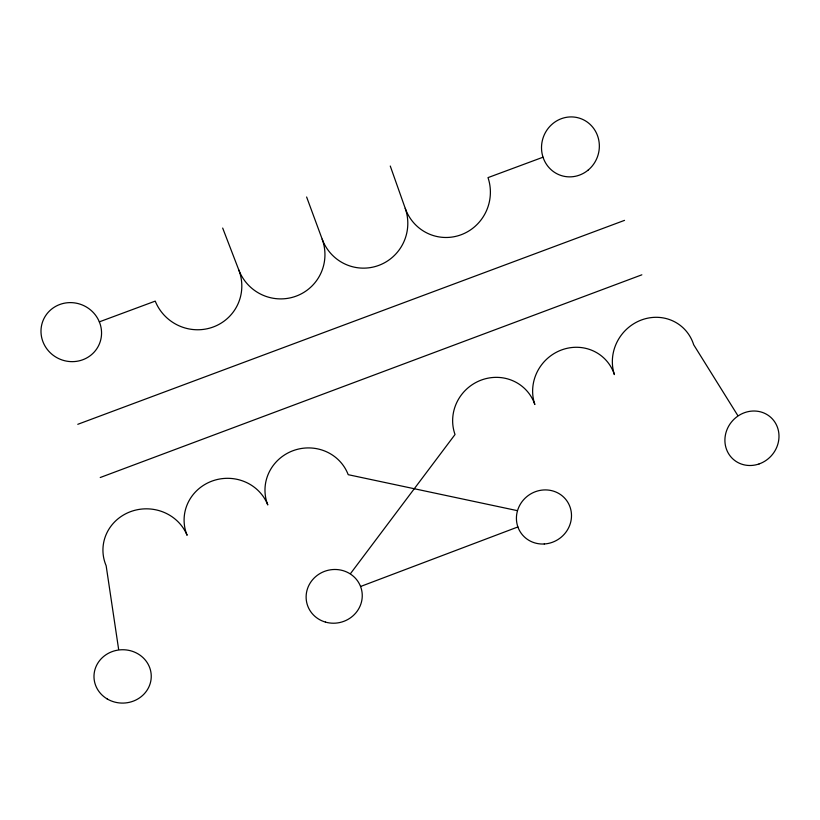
<?xml version="1.0" encoding="UTF-8"?>
<svg xmlns="http://www.w3.org/2000/svg" width="820" height="820" viewBox="0 0 820 820"><rect width="100%" height="100%" fill="white"/><g stroke="black" fill="none" stroke-linecap="round" stroke-linejoin="round"><path stroke-width="1.23" d="M350.55 573.539L455.028 434.518A42.794 41.297 -39.2 0 1 481.114 380.131A42.794 41.297 -39.2 0 1 534.845 404.506A42.876 41.02 -46.6 0 1 561.351 350.027A42.876 41.02 -46.6 0 1 614.395 374.586A42.999 40.713 -51.4 0 1 641.322 320.026A42.999 40.713 -51.4 0 1 693.689 344.769L737.621 415.268M360.564 586.495L517.891 526.952M100.235 477.517L641.855 274.813M77.777 424.309L624.522 220.365M99.333 321.86L100.081 323.859A30.494 29.315 24.8 0 1 66.379 361.107A30.494 29.315 24.8 0 1 46.945 313.834A30.494 29.315 24.8 0 1 98.451 319.913L99.333 321.86L155.236 301.114A45.1 44.249 29.7 0 0 213.282 326.975A45.1 44.249 29.7 0 0 238.845 270.087L222.681 228.062M543.024 157.204L488.002 177.622A44.864 43.808 -75.5 0 1 461.076 234.776A44.864 43.808 -75.5 0 1 405.234 208.341L390.269 166.029M517.051 510.583L348.213 474.688A42.999 41.584 -12.3 0 0 292.873 450.754A42.999 41.584 -12.3 0 0 267.791 504.935A43.255 41.533 -3.6 0 0 211.755 481.186A43.255 41.533 -3.6 0 0 187.103 535.286A43.583 41.42 2 0 0 130.37 511.721A43.583 41.42 2 0 0 106.149 565.728L118.603 649.173M306.618 196.995L322.178 239.163A44.721 44.393 47.5 0 1 296.163 296.133A44.721 44.393 47.5 0 1 238.856 270.087M405.234 208.341A44.69 44.198 -84.5 0 1 378.758 265.403A44.69 44.198 -84.5 0 1 322.178 239.163M759.074 463.946A28.136 26.127 -47.9 0 0 770.984 417.544A28.136 26.127 -47.9 0 0 725.792 433.278A28.136 26.127 -47.9 0 0 759.074 463.946M325.448 622.093A28.167 26.773 -15.3 0 0 361.661 590.154A28.167 26.773 -15.3 0 0 315.454 576.808A28.167 26.773 -15.3 0 0 325.448 622.093M544.255 543.978A28.013 26.578 -35.2 0 0 567.665 502.055A28.013 26.578 -35.2 0 0 519.962 504.864A28.013 26.578 -35.2 0 0 544.255 543.978M107.102 698.886A28.639 26.681 -1.3 0 0 151.218 677.648A28.639 26.681 -1.3 0 0 109.531 652.72A28.639 26.681 -1.3 0 0 107.102 698.886M587.95 170.263A30.104 28.792 -72 0 0 581.616 118.951A30.104 28.792 -72 0 0 541.743 151.454A30.104 28.792 -72 0 0 587.95 170.263"/></g></svg>
